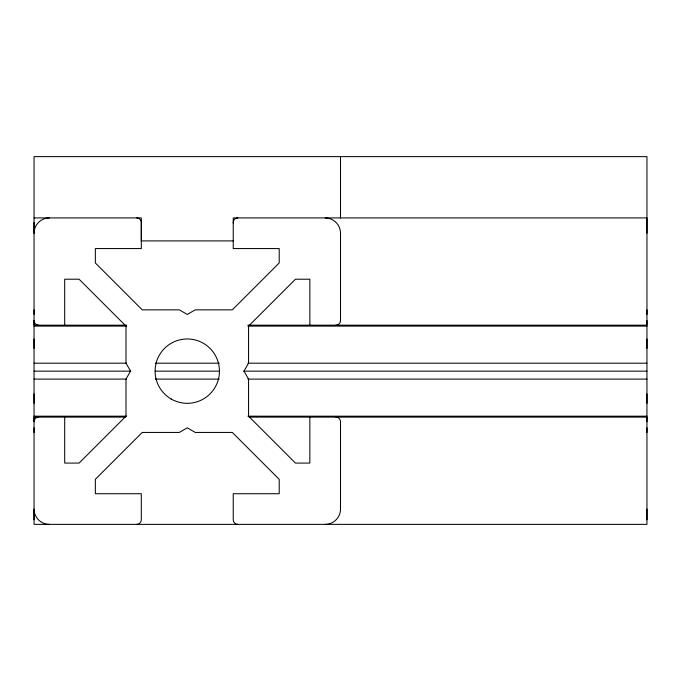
<?xml version="1.0" encoding="UTF-8"?>
<svg xmlns="http://www.w3.org/2000/svg" width="681" height="681" viewBox="0 0 681 681"><rect width="100%" height="100%" fill="white"/><g stroke="black" fill="none" stroke-linecap="round" stroke-linejoin="round"><path stroke-width="1.02" d="M34.05 519.773L34.05 222.517M49.372 217.92A15.322 15.322 0 0 0 34.05 233.242L34.05 156.63L646.95 156.63L646.95 519.773M64.695 417.112L64.695 463.08L79.09 463.08L125.985 416.185L125.985 379.104L130.582 371.145L125.985 363.186L125.985 326.105L79.09 279.21L64.695 279.21L64.695 325.178M309.855 417.112L309.855 463.08L295.46 463.08L248.565 416.185L248.565 379.104L243.968 371.145L248.565 363.186L248.565 326.105L295.46 279.21L309.855 279.21L309.855 325.178M340.5 217.92L340.5 156.63M34.05 217.92L141.308 217.92L141.308 240.904L233.242 240.904M126.623 325.178L34.05 325.178L34.05 320.581A4.597 4.597 0 0 0 38.647 325.178M247.927 325.178L646.95 325.178L646.95 320.581M34.05 326.105L126.623 326.105M247.927 326.105L646.95 326.105M34.05 363.186L126.623 363.186M155.353 363.186L219.197 363.186M247.927 363.186L646.95 363.186M34.05 371.145L130.88 371.145M155.353 371.145L219.197 371.145M243.67 371.145L646.95 371.145M34.05 379.104L126.623 379.104M155.353 379.104L219.197 379.104M247.927 379.104L646.95 379.104M34.05 416.185L126.623 416.185M247.927 416.185L646.95 416.185M125.559 417.112L34.05 417.112L34.05 421.709A4.597 4.597 0 0 1 38.647 417.112M248.991 417.112L646.95 417.112L646.95 421.709M646.95 233.242L646.95 217.92L233.242 217.92L233.242 223.147M646.95 309.855L646.95 314.452M646.95 338.968L646.95 348.391M646.95 393.899L646.95 403.322M646.95 427.838L646.95 432.435M646.95 509.047L646.95 524.37L34.05 524.37L34.05 509.047A15.322 15.322 0 0 0 49.372 524.37M34.05 309.855L34.05 314.452M34.05 338.968L34.05 348.391M34.05 393.899L34.05 403.322M34.05 427.838L34.05 432.435M325.178 524.37A15.322 15.322 0 0 0 340.5 509.047L340.5 421.709A4.597 4.597 0 0 0 335.903 417.112M136.711 524.37A4.597 4.597 0 0 0 141.308 519.773L141.308 493.725L95.34 493.725L95.34 479.33L142.235 432.435L179.316 432.435L187.275 427.838L195.234 432.435L232.315 432.435L279.21 479.33L279.21 493.725L233.242 493.725L233.242 519.773A4.597 4.597 0 0 0 237.839 524.37M335.903 325.178A4.597 4.597 0 0 0 340.5 320.581L340.5 233.242A15.322 15.322 0 0 0 325.178 217.92M237.839 217.92A4.597 4.597 0 0 0 233.242 222.517L233.242 248.565L279.21 248.565L279.21 262.96L232.315 309.855L195.234 309.855L187.275 314.452L179.316 309.855L142.235 309.855L95.34 262.96L95.34 248.565L141.308 248.565L141.308 222.517A4.597 4.597 0 0 0 136.711 217.92M171.186 399.015A32.177 32.177 0 0 0 219.452 371.145A32.177 32.177 0 0 0 171.186 343.275A32.177 32.177 0 0 0 171.186 399.015"/></g></svg>
